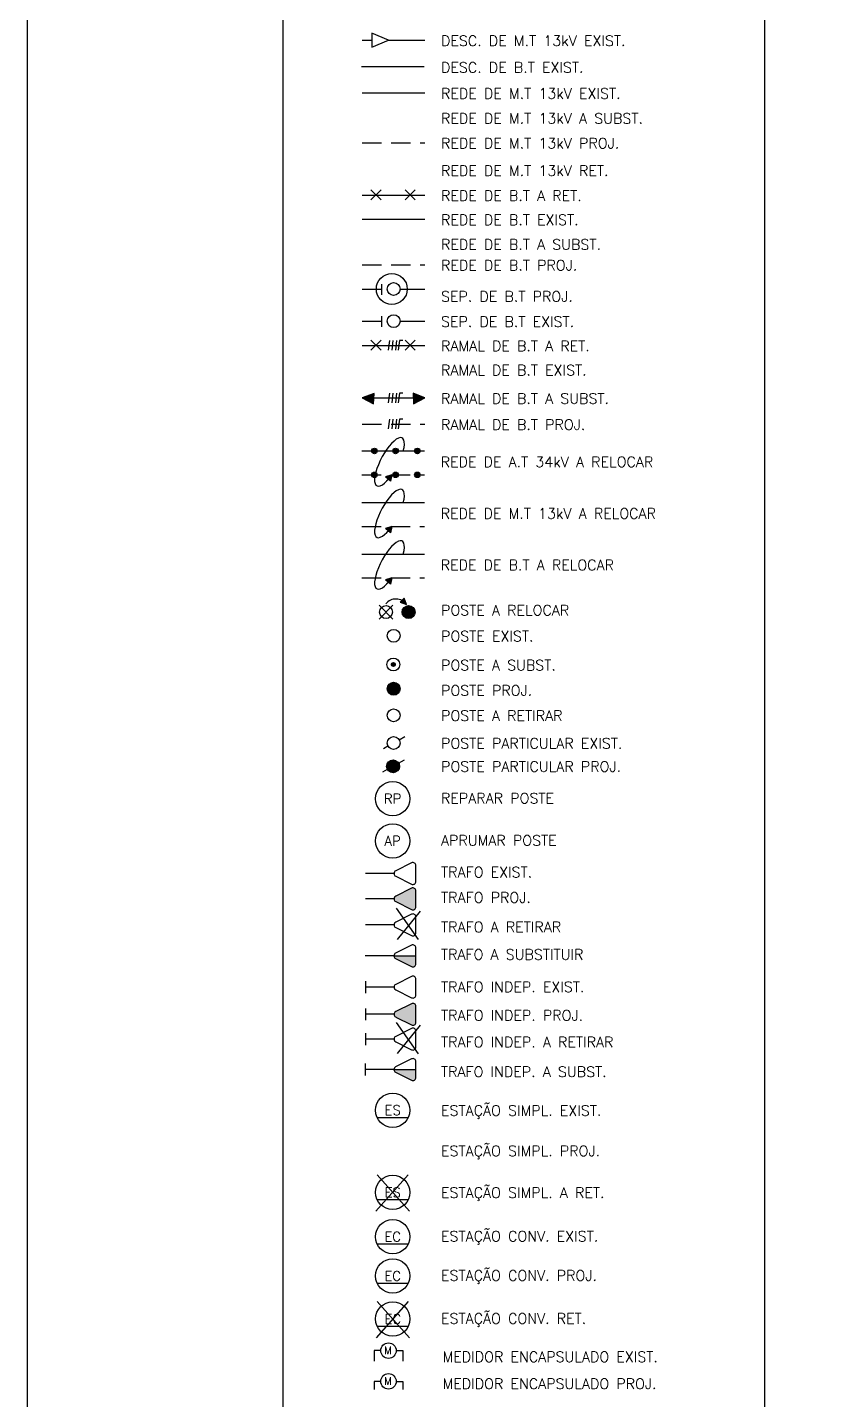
# Model space of a CAD drawing. Header units: millimetres. Extents: x 914 to 1954, y 1483 to 3495.
# Drawn here: x 1146.5 to 1300.7, y 3022.3 to 3288.4 of the extents above; entities that cross this region are included whole.
import ezdxf
from ezdxf.enums import TextEntityAlignment as Align
from ezdxf.lldxf.tags import DXFTag

# ---------------------------------------------------------------- set-up
doc = ezdxf.new("R2010")
doc.units = ezdxf.units.MM
doc.linetypes.add('_DTPRUB1', pattern=[1.2, 0.8, -0.4])
doc.linetypes.add('DASHED2', pattern=[0.375, 0.25, -0.125])
for name, color, linetype in [('APRUMAR_POSTE', 2, 'Continuous'), ('chapa_separação_bt_aerea_existente', 201, 'Continuous'), ('chapa_separação_bt_aerea_projetada', 201, 'Continuous'), ('descida_bt_existente', 7, 'Continuous'), ('descida_mt_13kv_exst', 2, 'Continuous'), ('estação simplificada á retirar', 3, 'Continuous'), ('estação_conv_existente', 3, 'Continuous'), ('estação_conv_projetada', 3, 'Continuous'), ('estação_conv_retirar', 3, 'Continuous'), ('estação_simpl_existente', 3, 'Continuous'), ('estação_simpl_projetada', 3, 'Continuous'), ('medidor_encaps_existente', 3, 'Continuous'), ('medidor_encaps_projetada', 3, 'Continuous'), ('poste_light_existente', 2, 'Continuous'), ('poste_light_projetado', 2, 'Continuous'), ('poste_light_relocar', 2, 'Continuous'), ('poste_light_retirar', 2, 'Continuous'), ('poste_light_substituir', 2, 'Continuous'), ('poste_particular_existente', 1, 'Continuous'), ('poste_particular_projetado', 1, 'Continuous'), ('ramal_bt_aereo_projetado', 3, 'Continuous'), ('ramal_bt_aereo_retirar', 3, 'Continuous'), ('ramal_bt_aereo_substituir', 3, 'Continuous'), ('rede_ m.t_ 13kv_aérea á substituir', 2, 'Continuous'), ('rede_at_34kv_aerea_relocar', 2, 'Continuous'), ('rede_bt_aerea_existente', 201, 'Continuous'), ('rede_bt_aerea_projetada', 201, 'Continuous'), ('rede_bt_aerea_relocar', 201, 'Continuous'), ('rede_bt_aerea_retirar', 201, 'Continuous'), ('rede_bt_aerea_susbtituir', 201, 'Continuous'), ('rede_mt_aerea_13kv_exisnete', 2, 'Continuous'), ('rede_mt_aerea_13kv_projetada', 2, 'Continuous'), ('rede_mt_aereo_13kv_relocar', 2, 'Continuous'), ('rede_mt_subt._existente', 2, 'Continuous'), ('REPARAR_ POSTE', 2, 'Continuous'), ('TEXTOS_VARIAVEIS', 2, 'Continuous'), ('TOPOGRAFIA', 2, 'Continuous'), ('transformador_light_aereo_existente', 3, 'Continuous'), ('transformador_light_aereo_projetado', 3, 'Continuous'), ('transformador_light_aereo_retirar', 3, 'Continuous'), ('transformador_light_aereo_substituir', 3, 'Continuous'), ('transformador_light_indepedente_aereo_existente', 3, 'Continuous'), ('transformador_light_indepedente_aereo_projetado', 3, 'Continuous'), ('transformador_light_indepedente_aereo_retirar', 3, 'Continuous'), ('transformador_light_indepedente_aereo_substituir', 3, 'Continuous')]:
    doc.layers.add(name, color=color, linetype=linetype)
doc.styles.add('ROMANS', font='romans.shx', dxfattribs={"height": 0.45})
tags = doc.linetypes.add('HIDDEN2', pattern=[0.1875, 0.125, -0.0625]).pattern_tags.tags
tags[6:7] = [DXFTag(74, 4), DXFTag(75, 0), DXFTag(340, '0'), DXFTag(46, 1.0), DXFTag(50, 0.0), DXFTag(44, 0.0), DXFTag(45, 0.0)]
tags[4:5] = [DXFTag(74, 4), DXFTag(75, 0), DXFTag(340, '0'), DXFTag(46, 1.0), DXFTag(50, 0.0), DXFTag(44, 0.0), DXFTag(45, 0.0)]
doc.linetypes.add('TRACKS', pattern='A,0.15,[130,ltypeshp.shx,S=0.25,R=0,X=0,Y=0],0.15', length=0.3)

# ---------------------------------------------------------------- blocks, each defined once
blk = doc.blocks.new('TRANSF. AEREO EXIST.')
at = {"layer": 'transformador_light_aereo_existente'}
for p, q in [((5.56, 0), (0, 0)), ((8.97, 2.06), (5.88, 0.52)), ((9.81, -1.54), (9.81, 1.54)), ((5.88, -0.52), (8.97, -2.06))]:
    blk.add_line(p, q, dxfattribs=at)
for centre, start, end in [((6.14, 0), 116.5386, 243.4614), ((9.23, 1.54), 0, 116.5386), ((9.23, -1.54), 243.4614, 0)]:
    blk.add_arc(centre, 0.58, start, end, dxfattribs=at)
blk = doc.blocks.new('RAMAL BT AEREO SUBST.')
at = {"layer": 'ramal_bt_aereo_substituir', "linetype": 'Continuous'}
for points in [[(2.31, 0.9), (0, 0), (2.19, -1.16)], [(12.14, 0), (9.85, 0.96), (9.92, -1.1)]]:
    blk.add_hatch(color=256, dxfattribs=at).paths.add_polyline_path(points)
for p, q in [((2.31, 0.9), (0, 0)), ((0, 0), (2.19, -1.16)), ((2.19, -1.16), (2.31, 0.9)), ((12.14, 0), (9.85, 0.96)), ((9.85, 0.96), (9.92, -1.1)), ((9.92, -1.1), (12.14, 0))]:
    blk.add_line(p, q, dxfattribs=at)
at = {"layer": 'ramal_bt_aereo_substituir'}
for p, q in [((0, 0), (12.14, 0)), ((5.26, 0.93), (5.04, -0.91)), ((5.92, 0.93), (5.7, -0.91)), ((6.63, 0.93), (6.41, -0.91)), ((7.2, 0.94), (6.97, -0.92)), ((7.84, 0.94), (7.2, 0.94))]:
    blk.add_line(p, q, dxfattribs=at)
blk = doc.blocks.new('REDE MT 13kV EXIST.')
at = {"layer": 'rede_mt_aerea_13kv_exisnete'}
blk.add_line((0, 0), (12.14, 0), dxfattribs=at)
blk = doc.blocks.new('REDE BT AEREA EXIST.')
at = {"layer": 'rede_bt_aerea_existente'}
blk.add_line((0, 0), (12.14, 0), dxfattribs=at)
blk = doc.blocks.new('SEP. BT AEREA EXIST.')
at = {"layer": 'chapa_separação_bt_aerea_existente', "color": 201}
for p, q in [((-6.07, 0), (-2.36, 0)), ((-2.36, 0.97), (-2.36, -1.12)), ((1.25, 0), (6.07, 0))]:
    blk.add_line(p, q, dxfattribs=at)
at = {"layer": 'poste_light_existente'}
blk.add_circle((0, 0), 1.25, dxfattribs=at)
blk = doc.blocks.new('2')
at = {"layer": 'descida_mt_13kv_exst', "linetype": 'Continuous'}
for p, q in [((-115.6, 462.65), (-118.89, 464.04)), ((-118.89, 464.04), (-118.89, 461.29)), ((-118.89, 461.29), (-115.6, 462.65))]:
    blk.add_line(p, q, dxfattribs=at)
at = {"layer": 'descida_mt_13kv_exst'}
blk.add_line((-120.71, 462.65), (-118.89, 462.65), dxfattribs=at)
at = {"layer": 'descida_mt_13kv_exst', "linetype": 'TRACKS', "ltscale": 5}
blk.add_line((-115.6, 462.65), (-108.58, 462.65), dxfattribs=at)
blk = doc.blocks.new('TRAFO AEREO INDEP. SUBST.')
at = {"layer": 'transformador_light_indepedente_aereo_substituir'}
blk.add_hatch(color=256, dxfattribs=at).paths.add_polyline_path([(5.56, 0, 0.284204), (5.88, -0.52), (8.97, -2.06, 0.557385), (9.81, -1.54), (9.81, 0)])
for p, q in [((0, 1.15), (0, -1.15)), ((5.56, 0), (0, 0)), ((8.97, 2.06), (5.88, 0.52)), ((9.81, -1.54), (9.81, 1.54)), ((5.88, -0.52), (8.97, -2.06))]:
    blk.add_line(p, q, dxfattribs=at)
blk.add_lwpolyline([(5.56, 0), (9.81, 0)], dxfattribs=at)
for centre, start, end in [((6.14, 0), 116.5386, 243.4614), ((9.23, 1.54), 0, 116.5386), ((9.23, -1.54), 243.4614, 0)]:
    blk.add_arc(centre, 0.58, start, end, dxfattribs=at)
blk = doc.blocks.new('qw')
at = {"layer": 'transformador_light_indepedente_aereo_substituir'}
blk.add_hatch(color=256, dxfattribs=at).paths.add_polyline_path([(-114.58, 279.03, 0.284204), (-114.26, 278.51), (-111.16, 276.96, 0.557385), (-110.32, 277.48), (-110.32, 279.03)])
for p, q in [((-120.13, 280.17), (-120.13, 277.88)), ((-111.16, 281.09), (-114.26, 279.54)), ((-110.32, 277.48), (-110.32, 280.57)), ((-114.58, 279.03), (-120.13, 279.03)), ((-114.26, 278.51), (-111.16, 276.96))]:
    blk.add_line(p, q, dxfattribs=at)
blk.add_lwpolyline([(-114.58, 279.03), (-110.32, 279.03)], dxfattribs=at)
for centre, start, end in [((-114, 279.03), 116.5386, 243.4614), ((-110.9, 280.57), 0, 116.5386)]:
    blk.add_arc(centre, 0.58, start, end, dxfattribs=at)
at = {"layer": 'TEXTOS_VARIAVEIS'}
blk.add_blockref('TRAFO AEREO INDEP. SUBST.', (-120.13, 279.03), dxfattribs=at)
blk = doc.blocks.new('asd')
at = {"layer": 'transformador_light_indepedente_aereo_projetado'}
blk.add_hatch(color=256, dxfattribs=at).paths.add_polyline_path([(-110.31, 291.28, 0.557385), (-111.15, 291.8), (-114.24, 290.26, 0.618352), (-114.24, 289.22), (-111.15, 287.67, 0.557385), (-110.31, 288.19)])
for p, q in [((-120.12, 290.89), (-120.12, 288.59)), ((-111.15, 291.8), (-114.24, 290.26)), ((-110.31, 288.19), (-110.31, 291.28)), ((-114.56, 289.74), (-120.12, 289.74)), ((-114.24, 289.22), (-111.15, 287.67))]:
    blk.add_line(p, q, dxfattribs=at)
for centre, start, end in [((-113.98, 289.74), 116.5386, 243.4614), ((-110.89, 291.28), 0, 116.5386), ((-110.89, 288.19), 243.4614, 0)]:
    blk.add_arc(centre, 0.58, start, end, dxfattribs=at)
blk = doc.blocks.new('qwe')
at = {"layer": 'transformador_light_indepedente_aereo_retirar', "color": 2}
for p, q in [((-114.17, 288.18), (-109.85, 282.07)), ((-109.46, 287.62), (-113.98, 282.12))]:
    blk.add_line(p, q, dxfattribs=at)
at = {"layer": 'transformador_light_indepedente_aereo_retirar'}
for p, q in [((-120.12, 286.08), (-120.12, 283.78)), ((-114.56, 284.93), (-120.12, 284.93)), ((-111.15, 286.99), (-114.24, 285.45)), ((-110.31, 283.39), (-110.31, 286.47)), ((-114.24, 284.41), (-111.15, 282.87))]:
    blk.add_line(p, q, dxfattribs=at)
for centre, start, end in [((-113.98, 284.93), 116.5386, 243.4614), ((-110.89, 286.47), 0, 116.5386), ((-110.89, 283.39), 243.4614, 0)]:
    blk.add_arc(centre, 0.58, start, end, dxfattribs=at)
blk = doc.blocks.new('258')
at = {"layer": 'transformador_light_indepedente_aereo_existente'}
for p, q in [((-120.12, 296.17), (-120.12, 293.87)), ((-111.15, 297.08), (-114.24, 295.54)), ((-110.31, 293.48), (-110.31, 296.56)), ((-114.56, 295.02), (-120.12, 295.02)), ((-114.24, 294.5), (-111.15, 292.96))]:
    blk.add_line(p, q, dxfattribs=at)
for centre, start, end in [((-113.98, 295.02), 116.5386, 243.4614), ((-110.89, 296.56), 0, 116.5386), ((-110.89, 293.48), 243.4614, 0)]:
    blk.add_arc(centre, 0.58, start, end, dxfattribs=at)
blk = doc.blocks.new('123')
at = {"layer": 'transformador_light_aereo_substituir'}
blk.add_hatch(color=256, dxfattribs=at).paths.add_polyline_path([(-114.58, 301.08, 0.284204), (-114.26, 300.56), (-111.16, 299.02, 0.557385), (-110.32, 299.53), (-110.32, 301.08)])
for p, q in [((-114.58, 301.08), (-120.13, 301.08)), ((-111.16, 303.14), (-114.26, 301.6)), ((-110.32, 299.53), (-110.32, 302.62)), ((-114.26, 300.56), (-111.16, 299.02))]:
    blk.add_line(p, q, dxfattribs=at)
blk.add_lwpolyline([(-114.58, 301.08), (-110.32, 301.08)], dxfattribs=at)
for centre, start, end in [((-114, 301.08), 116.5386, 243.4614), ((-110.9, 302.62), 0, 116.5386), ((-110.9, 299.53), 243.4614, 0)]:
    blk.add_arc(centre, 0.58, start, end, dxfattribs=at)
blk = doc.blocks.new('147')
at = {"layer": 'transformador_light_aereo_retirar'}
for p, q in [((-111.15, 309.15), (-114.24, 307.61)), ((-114.56, 307.09), (-120.12, 307.09)), ((-114.24, 306.57), (-111.15, 305.02)), ((-110.31, 305.54), (-110.31, 308.63))]:
    blk.add_line(p, q, dxfattribs=at)
at = {"layer": 'transformador_light_aereo_retirar', "color": 2}
for p, q in [((-114.17, 310.33), (-109.85, 304.23)), ((-109.46, 309.78), (-113.98, 304.28))]:
    blk.add_line(p, q, dxfattribs=at)
at = {"layer": 'transformador_light_aereo_retirar'}
for centre, start, end in [((-110.89, 308.63), 0, 116.5386), ((-113.98, 307.09), 116.5386, 243.4614), ((-110.89, 305.54), 243.4614, 0)]:
    blk.add_arc(centre, 0.58, start, end, dxfattribs=at)
blk = doc.blocks.new('159')
at = {"layer": 'transformador_light_aereo_projetado'}
blk.add_hatch(color=256, dxfattribs=at).paths.add_polyline_path([(-111.15, 310.07, 0.557385), (-110.31, 310.59), (-110.31, 313.68, 0.557385), (-111.15, 314.2), (-114.24, 312.65, 0.618352), (-114.24, 311.61)])
for p, q in [((-111.15, 314.2), (-114.24, 312.65)), ((-114.56, 312.13), (-120.12, 312.13)), ((-114.24, 311.61), (-111.15, 310.07)), ((-110.31, 310.59), (-110.31, 313.68))]:
    blk.add_line(p, q, dxfattribs=at)
for centre, start, end in [((-110.89, 313.68), 0, 116.5386), ((-113.98, 312.13), 116.5386, 243.4614), ((-110.89, 310.59), 243.4614, 0)]:
    blk.add_arc(centre, 0.58, start, end, dxfattribs=at)
blk = doc.blocks.new('po')
at = {"layer": 'poste_particular_projetado'}
for points in [[(-115.99, 321.81, 1), (-113.49, 321.81, 1)], [(-113.49, 321.81, 1), (-115.99, 321.81, 1)]]:
    blk.add_hatch(color=256, dxfattribs=at).paths.add_polyline_path(points)
for p, q in [((-113.66, 322.45), (-112.54, 323.07)), ((-116.73, 320.77), (-115.85, 321.25))]:
    blk.add_line(p, q, dxfattribs=at)
blk.add_circle((-114.74, 321.81), 1.25, dxfattribs=at)
blk = doc.blocks.new('lp')
at = {"layer": 'poste_light_projetado'}
blk.add_hatch(color=256, dxfattribs=at).paths.add_polyline_path([(-115.89, 336.87, 1), (-113.39, 336.87, 1)])
blk.add_circle((-114.64, 336.87), 1.25, dxfattribs=at)
blk = doc.blocks.new('mn')
at = {"layer": 'poste_light_substituir', "linetype": 'Continuous'}
blk.add_hatch(color=256, dxfattribs=at).paths.add_polyline_path([(-114.29, 341.57, 1), (-115.08, 341.57, 1)])
at = {"layer": 'poste_light_substituir'}
blk.add_hatch(color=256, dxfattribs=at).paths.add_polyline_path([(-114.32, 341.57, 1), (-115.06, 341.57, 1)])
for radius in [1.25, 0.371]:
    blk.add_circle((-114.69, 341.57), radius, dxfattribs=at)
blk = doc.blocks.new('POSTE LIGHT EXISTENTE')
at = {"layer": 'poste_light_existente'}
blk.add_circle((0, 0), 1.25, dxfattribs=at)
blk = doc.blocks.new('a')
at = {"layer": 'estação_simpl_existente'}
blk.add_line((-117.83, 269.75), (-111.78, 269.75), dxfattribs=at)
blk.add_circle((-114.81, 271.14), 3.33, dxfattribs=at)
at = {"layer": 'estação_simpl_existente', "style": 'ROMANS'}
blk.add_text('ES', height=1.882, dxfattribs=at).set_placement((-114.82, 271.15), align=Align.MIDDLE)
blk = doc.blocks.new('s')
at = {"layer": 'estação_conv_retirar', "color": 2, "ltscale": 2}
for p, q in [((-111.79, 258.58), (-118.06, 251.55)), ((-117.82, 258.58), (-111.56, 251.55))]:
    blk.add_line(p, q, dxfattribs=at)
at = {"layer": 'estação_conv_retirar', "linetype": 'HIDDEN2'}
blk.add_line((-117.83, 253.81), (-111.78, 253.81), dxfattribs=at)
blk.add_circle((-114.81, 255.2), 3.33, dxfattribs=at)
at = {"layer": 'estação_conv_retirar', "style": 'ROMANS'}
blk.add_text('ES', height=1.882, dxfattribs=at).set_placement((-114.81, 255.2), align=Align.MIDDLE)
blk = doc.blocks.new('g')
at = {"layer": 'estação_conv_existente'}
blk.add_line((-117.83, 245.21), (-111.78, 245.21), dxfattribs=at)
blk.add_circle((-114.81, 246.6), 3.33, dxfattribs=at)
at = {"layer": 'estação_conv_existente', "style": 'ROMANS'}
blk.add_text('EC', height=1.882, dxfattribs=at).set_placement((-114.82, 246.61), align=Align.MIDDLE)
blk = doc.blocks.new('h')
at = {"layer": 'estação_conv_projetada', "linetype": 'HIDDEN2'}
blk.add_line((-117.85, 237.62), (-111.8, 237.62), dxfattribs=at)
blk.add_circle((-114.82, 239.01), 3.33, dxfattribs=at)
at = {"layer": 'estação_conv_projetada', "style": 'ROMANS'}
blk.add_text('EC', height=1.882, dxfattribs=at).set_placement((-114.82, 239.01), align=Align.MIDDLE)
blk = doc.blocks.new('k')
at = {"layer": 'medidor_encaps_existente', "color": 2}
for p, q in [((-118.43, 224.51), (-118.43, 222.47)), ((-117.14, 224.51), (-118.43, 224.51)), ((-114.14, 224.51), (-112.85, 224.51)), ((-112.85, 224.51), (-112.85, 222.47))]:
    blk.add_line(p, q, dxfattribs=at)
at = {"layer": 'medidor_encaps_existente'}
blk.add_circle((-115.64, 224.51), 1.5, dxfattribs=at)
at = {"layer": 'medidor_encaps_existente', "color": 2, "style": 'ROMANS'}
blk.add_text('M', height=1.47, dxfattribs=at).set_placement((-116.49, 223.84))
blk = doc.blocks.new('ç')
at = {"layer": 'medidor_encaps_projetada', "color": 2, "linetype": '_DTPRUB1', "ltscale": 2}
for p, q in [((-118.43, 218.55), (-118.43, 216.5)), ((-117.14, 218.55), (-118.43, 218.55)), ((-114.14, 218.55), (-112.85, 218.55)), ((-112.85, 218.55), (-112.85, 216.5))]:
    blk.add_line(p, q, dxfattribs=at)
at = {"layer": 'medidor_encaps_projetada', "linetype": 'HIDDEN2', "ltscale": 0.9}
blk.add_circle((-115.64, 218.55), 1.5, dxfattribs=at)
at = {"layer": 'medidor_encaps_projetada', "color": 2, "style": 'ROMANS'}
blk.add_text('M', height=1.47, dxfattribs=at).set_placement((-116.49, 217.87))

msp = doc.modelspace()

# ---------------------------------------------------------------- hatches: boundary and pattern name
at = {"layer": 'poste_light_projetado'}
msp.add_hatch(color=256, dxfattribs=at).paths.add_polyline_path([(1221.77, 3175.05, 1), (1219.27, 3175.05, 1)])
at = {"layer": 'poste_light_relocar', "linetype": 'Continuous'}
msp.add_hatch(color=256, dxfattribs=at).paths.add_polyline_path([(1220.11, 3176.54), (1219.63, 3177.73), (1218.9, 3176.95)])
at = {"layer": 'poste_light_relocar'}
msp.add_hatch(color=256, dxfattribs=at).paths.add_polyline_path([(1219.63, 3177.73), (1218.9, 3176.95), (1220.11, 3176.54)])
at = {"layer": 'rede_at_34kv_aerea_relocar'}
for color, points in [(5, [(1214.43, 3206.3, 1), (1213.36, 3206.3, 1)]), (5, [(1218.53, 3206.3, 1), (1217.45, 3206.3, 1)]), (5, [(1222.76, 3206.3, 1), (1221.69, 3206.3, 1)]), (5, [(1214.43, 3201.66, 1), (1213.36, 3201.66, 1)]), (3, [(1216.06, 3201.26), (1217, 3200.43), (1217.26, 3201.66)]), (5, [(1218.53, 3201.66, 1), (1217.45, 3201.66, 1)]), (5, [(1222.76, 3201.66, 1), (1221.69, 3201.66, 1)])]:
    msp.add_hatch(color=color, dxfattribs=at).paths.add_polyline_path(points)
at = {"layer": 'rede_bt_aerea_relocar'}
msp.add_hatch(color=3, dxfattribs=at).paths.add_polyline_path([(1216.06, 3181.27), (1217, 3180.44), (1217.26, 3181.67)])
at = {"layer": 'rede_mt_aereo_13kv_relocar'}
msp.add_hatch(color=3, dxfattribs=at).paths.add_polyline_path([(1216.06, 3191.26), (1217, 3190.43), (1217.26, 3191.66)])

# ---------------------------------------------------------------- linework, layer by layer
at = {"color": 1}
msp.add_lwpolyline([(1146.54, 3495.26), (1945.66, 3495.26), (1945.66, 2832.35), (1146.54, 2832.35)], close=True, dxfattribs=at)
at = {"layer": 'APRUMAR_POSTE', "color": 1}
msp.add_circle((1217.44, 3130.67), 3.33, dxfattribs=at)
at = {"layer": 'chapa_separação_bt_aerea_projetada', "color": 201}
for p, q in [((1211.54, 3237.71), (1215.25, 3237.71)), ((1215.25, 3238.68), (1215.25, 3236.59)), ((1218.86, 3237.71), (1223.68, 3237.71))]:
    msp.add_line(p, q, dxfattribs=at)
msp.add_circle((1217.26, 3237.71), 3, dxfattribs=at)
at = {"layer": 'descida_bt_existente', "linetype": 'TRACKS', "ltscale": 5}
msp.add_line((1211.35, 3280.84), (1223.57, 3280.84), dxfattribs=at)
at = {"layer": 'estação_conv_retirar', "linetype": 'HIDDEN2'}
msp.add_line((1214.42, 3036.55), (1220.48, 3036.55), dxfattribs=at)
msp.add_circle((1217.45, 3037.94), 3.33, dxfattribs=at)
at = {"layer": 'estação_simpl_projetada', "color": 2, "ltscale": 2}
for p, q in [((1220.46, 3041.32), (1214.2, 3034.3)), ((1214.43, 3041.32), (1220.7, 3034.3))]:
    msp.add_line(p, q, dxfattribs=at)
at = {"layer": 'poste_light_existente'}
for centre in [(1217.61, 3237.71), (1217.61, 3170.45)]:
    msp.add_circle(centre, 1.25, dxfattribs=at)
at = {"layer": 'poste_light_relocar'}
for p, q in [((1219.63, 3177.73), (1218.9, 3176.95)), ((1220.11, 3176.54), (1219.63, 3177.73)), ((1214.79, 3173.7), (1217.49, 3176.4)), ((1214.79, 3176.4), (1217.49, 3173.7)), ((1218.9, 3176.95), (1220.11, 3176.54))]:
    msp.add_line(p, q, dxfattribs=at)
msp.add_arc((1218.06, 3175.05), 2.53, 35.9967, 140.7085, dxfattribs=at)
at = {"layer": 'poste_light_retirar'}
msp.add_circle((1217.61, 3155.03), 1.25, dxfattribs=at)
at = {"layer": 'poste_particular_existente'}
for p, q in [((1215.62, 3148.61), (1216.49, 3149.09)), ((1218.68, 3150.3), (1219.81, 3150.91))]:
    msp.add_line(p, q, dxfattribs=at)
msp.add_circle((1217.61, 3149.65), 1.25, dxfattribs=at)
at = {"layer": 'ramal_bt_aereo_projetado'}
for p, q in [((1216.8, 3212.44), (1216.58, 3210.59)), ((1217.46, 3212.44), (1217.24, 3210.59)), ((1218.17, 3212.44), (1217.95, 3210.59)), ((1218.74, 3212.44), (1218.51, 3210.58)), ((1219.38, 3212.44), (1218.74, 3212.44))]:
    msp.add_line(p, q, dxfattribs=at)
at = {"layer": 'ramal_bt_aereo_projetado', "linetype": 'DASHED2', "ltscale": 15}
msp.add_line((1211.54, 3211.5), (1223.68, 3211.5), dxfattribs=at)
at = {"layer": 'ramal_bt_aereo_retirar'}
for p, q in [((1211.54, 3226.78), (1223.68, 3226.78)), ((1213.19, 3227.81), (1215.17, 3225.83)), ((1213.19, 3225.83), (1215.17, 3227.81)), ((1216.8, 3227.72), (1216.58, 3225.87)), ((1217.46, 3227.72), (1217.24, 3225.87)), ((1218.17, 3227.72), (1217.95, 3225.87)), ((1218.74, 3227.72), (1218.51, 3225.86)), ((1219.38, 3227.72), (1218.74, 3227.72)), ((1219.83, 3227.81), (1221.81, 3225.83)), ((1219.83, 3225.83), (1221.81, 3227.81))]:
    msp.add_line(p, q, dxfattribs=at)
at = {"layer": 'rede_at_34kv_aerea_relocar'}
msp.add_line((1211.47, 3206.3), (1223.61, 3206.3), dxfattribs=at)
at = {"layer": 'rede_at_34kv_aerea_relocar', "linetype": 'DASHED2', "ltscale": 15}
msp.add_line((1211.47, 3201.66), (1223.61, 3201.66), dxfattribs=at)
at = {"layer": 'rede_at_34kv_aerea_relocar', "color": 3}
for p, q in [((1217.26, 3201.66), (1216.06, 3201.26)), ((1217.26, 3201.66), (1217, 3200.43)), ((1217, 3200.43), (1216.06, 3201.26))]:
    msp.add_line(p, q, dxfattribs=at)
at = {"layer": 'rede_at_34kv_aerea_relocar', "color": 5}
for centre in [(1213.89, 3206.3), (1217.99, 3206.3), (1222.22, 3206.3), (1213.89, 3201.66), (1217.99, 3201.66), (1222.22, 3201.66)]:
    msp.add_circle(centre, 0.537, dxfattribs=at)
at = {"layer": 'rede_at_34kv_aerea_relocar', "color": 3}
msp.add_ellipse((1216.81, 3204.18), major_axis=(2.46, 4.64), ratio=0.325813, start_param=5.349584, end_param=10.599515, dxfattribs=at)
at = {"layer": 'rede_bt_aerea_projetada', "linetype": 'DASHED2', "ltscale": 15}
msp.add_line((1211.54, 3242.42), (1223.68, 3242.42), dxfattribs=at)
at = {"layer": 'rede_bt_aerea_relocar'}
msp.add_line((1211.47, 3186.31), (1223.61, 3186.31), dxfattribs=at)
at = {"layer": 'rede_bt_aerea_relocar', "linetype": 'DASHED2', "ltscale": 15}
msp.add_line((1211.47, 3181.67), (1223.61, 3181.67), dxfattribs=at)
at = {"layer": 'rede_bt_aerea_relocar', "color": 3}
for p, q in [((1217.26, 3181.67), (1216.06, 3181.27)), ((1217, 3180.44), (1216.06, 3181.27)), ((1217.26, 3181.67), (1217, 3180.44))]:
    msp.add_line(p, q, dxfattribs=at)
msp.add_ellipse((1216.81, 3184.19), major_axis=(2.46, 4.64), ratio=0.325813, start_param=5.349584, end_param=10.599515, dxfattribs=at)
at = {"layer": 'rede_bt_aerea_retirar'}
for p, q in [((1211.54, 3255.93), (1223.68, 3255.93)), ((1213.19, 3256.96), (1215.17, 3254.98)), ((1213.19, 3254.98), (1215.17, 3256.96)), ((1219.83, 3256.96), (1221.81, 3254.98)), ((1219.83, 3254.98), (1221.81, 3256.96))]:
    msp.add_line(p, q, dxfattribs=at)
at = {"layer": 'rede_mt_aerea_13kv_projetada', "linetype": 'DASHED2', "ltscale": 15}
msp.add_line((1211.54, 3266.09), (1223.68, 3266.09), dxfattribs=at)
at = {"layer": 'rede_mt_aereo_13kv_relocar'}
msp.add_line((1211.47, 3196.3), (1223.61, 3196.3), dxfattribs=at)
at = {"layer": 'rede_mt_aereo_13kv_relocar', "linetype": 'DASHED2', "ltscale": 15}
msp.add_line((1211.47, 3191.66), (1223.61, 3191.66), dxfattribs=at)
at = {"layer": 'rede_mt_aereo_13kv_relocar', "color": 3}
for p, q in [((1217.26, 3191.66), (1216.06, 3191.26)), ((1217, 3190.43), (1216.06, 3191.26)), ((1217.26, 3191.66), (1217, 3190.43))]:
    msp.add_line(p, q, dxfattribs=at)
msp.add_ellipse((1216.81, 3194.18), major_axis=(2.46, 4.64), ratio=0.325813, start_param=5.349584, end_param=10.599515, dxfattribs=at)
at = {"layer": 'rede_mt_subt._existente', "color": 5}
msp.add_lwpolyline([(1196.16, 3348.83), (1289.62, 3348.83), (1289.62, 2859.33), (1196.16, 2859.33)], close=True, dxfattribs=at)
at = {"layer": 'REPARAR_ POSTE', "color": 1}
msp.add_circle((1217.44, 3138.85), 3.33, dxfattribs=at)
at = {"layer": 'transformador_light_indepedente_aereo_substituir'}
msp.add_arc((1221.35, 3084.77), 0.58, 243.4614, 0, dxfattribs=at)

# ---------------------------------------------------------------- block references
at = {"layer": 'estação simplificada á retirar'}
msp.add_blockref('s', (1332.25, 2807.29), dxfattribs=at)
at = {"layer": 'estação_conv_existente'}
msp.add_blockref('g', (1332.25, 2807.29), dxfattribs=at)
at = {"layer": 'estação_simpl_existente'}
msp.add_blockref('a', (1332.25, 2807.29), dxfattribs=at)
at = {"layer": 'medidor_encaps_existente'}
msp.add_blockref('k', (1332.25, 2807.29), dxfattribs=at)
at = {"layer": 'medidor_encaps_projetada'}
msp.add_blockref('ç', (1332.25, 2807.29), dxfattribs=at)
at = {"layer": 'poste_light_projetado'}
msp.add_blockref('POSTE LIGHT EXISTENTE', (1220.52, 3175.05), dxfattribs=at)
at = {"layer": 'poste_light_relocar'}
msp.add_blockref('POSTE LIGHT EXISTENTE', (1216.14, 3175.05), dxfattribs=at)
at = {"layer": 'rede_ m.t_ 13kv_aérea á substituir'}
for name, p in [('2', (1332.25, 2823.31)), ('mn', (1332.25, 2823.31)), ('lp', (1332.25, 2823.31)), ('po', (1332.25, 2823.31)), ('h', (1332.25, 2807.29))]:
    msp.add_blockref(name, p, dxfattribs=at)
at = {"layer": 'rede_mt_aerea_13kv_exisnete'}
msp.add_blockref('REDE MT 13kV EXIST.', (1211.54, 3275.73), dxfattribs=at)
at = {"layer": 'TEXTOS_VARIAVEIS'}
for name, p in [('REDE BT AEREA EXIST.', (1211.54, 3251.23)), ('RAMAL BT AEREO SUBST.', (1211.54, 3216.57))]:
    msp.add_blockref(name, p, dxfattribs=at)
at = {"layer": 'TOPOGRAFIA'}
msp.add_blockref('SEP. BT AEREA EXIST.', (1217.61, 3231.48), dxfattribs=at)
at = {"layer": 'transformador_light_aereo_projetado'}
for name, p in [('TRANSF. AEREO EXIST.', (1212.13, 3124.34)), ('159', (1332.25, 2807.29))]:
    msp.add_blockref(name, p, dxfattribs=at)
at = {"layer": 'transformador_light_aereo_substituir'}
msp.add_blockref('123', (1332.25, 2807.29), dxfattribs=at)
at = {"layer": 'transformador_light_indepedente_aereo_existente'}
msp.add_blockref('258', (1332.25, 2807.29), dxfattribs=at)
at = {"layer": 'transformador_light_indepedente_aereo_projetado'}
msp.add_blockref('asd', (1332.25, 2807.29), dxfattribs=at)
at = {"layer": 'transformador_light_indepedente_aereo_retirar'}
for name in ['147', 'qwe']:
    msp.add_blockref(name, (1332.25, 2807.29), dxfattribs=at)
at = {"layer": 'transformador_light_indepedente_aereo_substituir'}
msp.add_blockref('qw', (1332.25, 2807.29), dxfattribs=at)

# ---------------------------------------------------------------- texts
at = {"layer": 'APRUMAR_POSTE', "color": 5, "style": 'ROMANS'}
msp.add_text('AP', height=1.882, dxfattribs=at).set_placement((1217.42, 3130.68), align=Align.MIDDLE)
at = {"layer": 'APRUMAR_POSTE', "color": 2, "style": 'ROMANS'}
msp.add_text('APRUMAR POSTE', height=2.0226, dxfattribs=at).set_placement((1226.81, 3129.75))
at = {"layer": 'estação_conv_retirar', "style": 'ROMANS'}
msp.add_text('EC', height=1.882, dxfattribs=at).set_placement((1217.45, 3037.94), align=Align.MIDDLE)
at = {"layer": 'rede_ m.t_ 13kv_aérea á substituir', "color": 2, "style": 'ROMANS'}
msp.add_text('REDE DE M.T 13kV A SUBST.', height=2.0226, dxfattribs=at).set_placement((1226.82, 3269.79))
at = {"layer": 'rede_bt_aerea_susbtituir', "color": 2, "style": 'ROMANS'}
msp.add_text('REDE DE B.T A SUBST.', height=2.0226, dxfattribs=at).set_placement((1226.82, 3245.34))
at = {"layer": 'REPARAR_ POSTE', "color": 5, "style": 'ROMANS'}
msp.add_text('RP', height=1.882, dxfattribs=at).set_placement((1217.42, 3138.86), align=Align.MIDDLE)
at = {"layer": 'REPARAR_ POSTE', "color": 2, "style": 'ROMANS'}
msp.add_text('REPARAR POSTE', height=2.0226, dxfattribs=at).set_placement((1226.81, 3137.93))
at = {"layer": 'TEXTOS_VARIAVEIS', "color": 2, "style": 'ROMANS'}
for s, p in [('DESC. DE M.T 13kV EXIST.', (1226.82, 3284.85)), ('DESC. DE B.T EXIST.', (1226.82, 3279.68)), ('REDE DE M.T 13kV EXIST.', (1226.82, 3274.61)), ('REDE DE M.T 13kV PROJ.', (1226.82, 3264.97)), ('REDE DE M.T 13kV RET.', (1226.82, 3259.65)), ('REDE DE B.T A RET.', (1226.82, 3254.81)), ('REDE DE B.T EXIST.', (1226.82, 3250.11)), ('REDE DE B.T PROJ.', (1226.82, 3241.3)), ('SEP. DE B.T PROJ.', (1226.82, 3235.26)), ('SEP. DE B.T EXIST.', (1226.82, 3230.36)), ('RAMAL DE B.T A RET.', (1226.82, 3225.66)), ('RAMAL DE B.T EXIST.', (1226.82, 3220.96)), ('RAMAL DE B.T A SUBST.', (1226.82, 3215.45)), ('RAMAL DE B.T PROJ.', (1226.82, 3210.38)), ('REDE DE A.T 34kV A RELOCAR', (1226.75, 3203.16)), ('REDE DE M.T 13kV A RELOCAR', (1226.75, 3193.16)), ('REDE DE B.T A RELOCAR', (1226.75, 3183.17)), ('POSTE A RELOCAR', (1226.82, 3174.39)), ('POSTE EXIST.', (1226.82, 3169.37)), ('POSTE A SUBST.', (1226.82, 3163.74)), ('POSTE PROJ.', (1226.82, 3158.84)), ('POSTE A RETIRAR', (1226.82, 3153.95)), ('POSTE PARTICULAR EXIST.', (1226.82, 3148.57)), ('POSTE PARTICULAR PROJ.', (1226.82, 3144.07)), ('TRAFO EXIST.', (1226.82, 3123.59)), ('TRAFO A RETIRAR', (1226.82, 3112.96)), ('TRAFO A SUBSTITUIR', (1226.8, 3107.62)), ('TRAFO INDEP. EXIST.', (1226.82, 3101.33)), ('TRAFO INDEP. PROJ.', (1226.82, 3095.82)), ('TRAFO INDEP. A RETIRAR', (1226.82, 3090.64)), ('TRAFO INDEP. A SUBST.', (1226.8, 3084.88)), ('ESTAÇÃO SIMPL. EXIST.', (1226.82, 3077.35)), ('ESTAÇÃO SIMPL. PROJ.', (1226.82, 3069.52)), ('ESTAÇÃO SIMPL. A RET.', (1226.82, 3061.43)), ('ESTAÇÃO CONV. EXIST.', (1226.82, 3052.97)), ('ESTAÇÃO CONV. PROJ.', (1226.82, 3045.36)), ('ESTAÇÃO CONV. RET.', (1226.82, 3037.02)), ('MEDIDOR ENCAPSULADO EXIST.', (1227.12, 3029.59)), ('MEDIDOR ENCAPSULADO PROJ.', (1227.12, 3024.37))]:
    msp.add_text(s, height=2.0226, dxfattribs=at).set_placement(p)
at = {"layer": 'transformador_light_aereo_projetado', "color": 2, "style": 'ROMANS'}
msp.add_text('TRAFO PROJ.', height=2.0226, dxfattribs=at).set_placement((1226.82, 3118.67))

doc.saveas('drawing.dxf')
